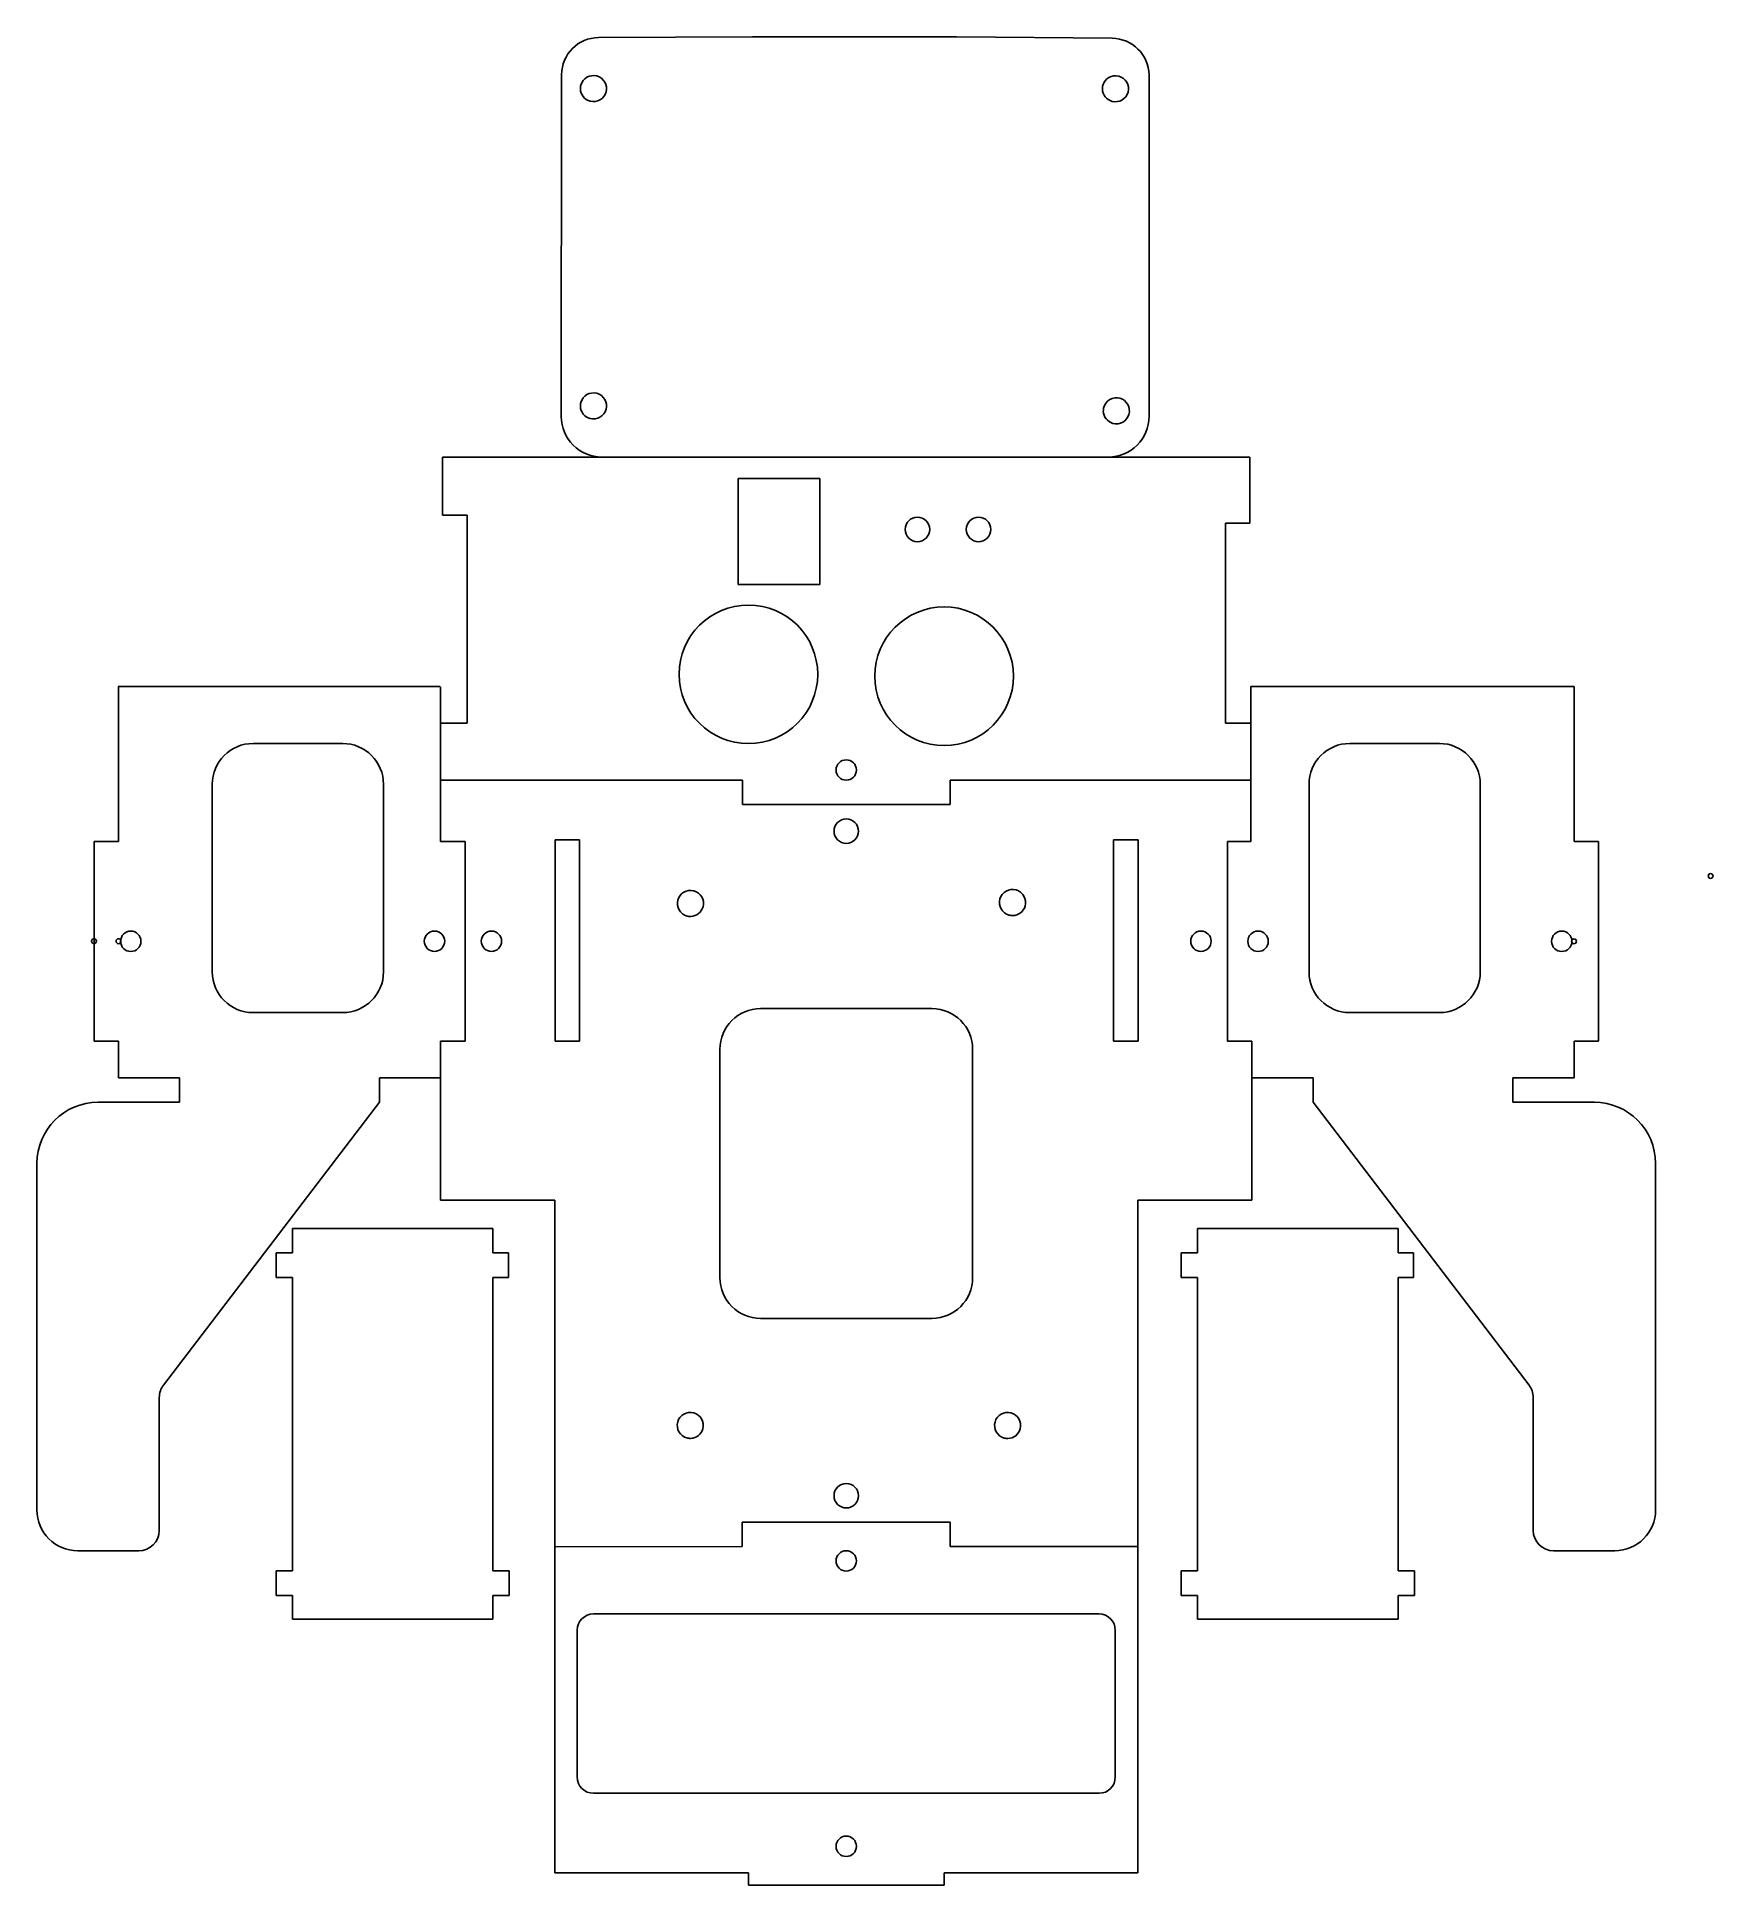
# Model space of a CAD drawing. Extents: x 205 to 411, y 232 to 459.
import ezdxf

# ---------------------------------------------------------------- set-up
doc = ezdxf.new("R2010")
doc.units = 0
doc.layers.get('0').update_dxf_attribs({"linetype": 'CONTINUOUS'})

msp = doc.modelspace()

# ---------------------------------------------------------------- linework, layer by layer
at = {"color": 7}
for points in [[(274.22936, 458.96535), (293.10736, 459.03935)], [(318.10086, 459.03935), (293.10736, 459.03935)], [(318.10086, 459.03935), (337.20896, 458.87535)], [(269.68736, 454.41035), (269.64336, 412.51435)], [(341.72866, 454.40535), (341.72866, 412.50935)], [(269.64336, 412.51535), (269.64336, 412.50935)], [(255.09836, 407.50535), (354.09836, 407.52635)], [(255.09836, 400.39235), (255.09836, 407.50535)], [(354.09836, 407.52635), (354.09836, 399.39535)], [(291.34836, 404.89235), (301.34836, 404.89235)], [(291.34836, 391.89235), (291.34836, 404.89235)], [(291.34836, 391.89235), (291.34836, 404.89235)], [(301.34836, 391.90835), (301.34836, 404.89235)], [(258.09836, 400.39235), (255.09836, 400.39235)], [(258.09836, 379.39235), (258.09836, 400.39235)], [(354.09836, 399.39535), (351.09836, 399.39235)], [(351.09836, 399.39235), (351.09836, 374.89235)], [(301.34836, 398.64235), (301.34836, 391.90835)], [(296.34836, 391.89235), (291.34836, 391.89235)], [(296.34836, 391.89235), (301.34836, 391.90835)], [(215.31567, 379.39235), (254.77861, 379.39235)], [(215.34836, 360.39235), (215.34836, 379.39235)], [(254.83836, 379.34565), (254.83836, 374.84565)], [(258.09836, 379.39235), (258.09836, 374.89235)], [(393.84836, 379.39235), (354.22336, 379.39235)], [(354.22336, 379.39235), (354.22336, 374.89235)], [(393.84836, 360.39235), (393.84836, 379.39235)], [(254.85036, 374.89235), (254.84836, 367.89235), (254.84836, 360.39235)], [(254.88086, 374.89235), (258.10189, 374.89235)], [(351.09836, 374.89235), (354.22336, 374.89235)], [(354.22336, 367.90535), (354.22336, 374.89235)], [(242.84836, 372.39235), (231.84836, 372.39235)], [(366.34836, 372.39235), (377.34836, 372.39235)], [(226.84836, 344.39235), (226.84836, 367.39235)], [(247.84836, 367.39235), (247.84836, 344.39235)], [(254.84836, 367.89235), (291.85636, 367.89235)], [(291.85636, 367.89235), (291.85636, 364.89235)], [(317.33226, 367.89235), (317.33926, 367.89235)], [(317.33976, 367.89235), (317.33276, 364.89235)], [(317.33976, 367.89235), (354.22336, 367.90535)], [(354.22336, 360.39235), (354.22336, 367.90535)], [(361.34836, 367.39235), (361.34836, 344.39235)], [(382.34836, 344.39235), (382.34836, 367.39235)], [(291.85636, 364.89235), (317.33226, 364.89235)], [(317.33226, 364.89235), (317.33926, 364.89235)], [(212.34836, 360.39235), (215.34836, 360.39235)], [(212.34836, 335.89235), (212.34836, 360.39235)], [(254.84836, 360.39235), (257.84836, 360.39235)], [(257.84836, 360.39235), (257.84836, 335.89235)], [(268.88336, 360.59235), (271.88336, 360.59235)], [(268.88336, 335.89235), (268.88336, 360.59235)], [(271.88336, 360.59235), (271.88336, 335.89235)], [(340.38316, 360.59235), (337.38316, 360.59235)], [(337.38316, 360.59235), (337.38316, 335.89235)], [(340.38316, 335.89235), (340.38316, 360.59235)], [(351.34836, 360.39235), (354.22336, 360.39235)], [(351.34836, 360.39235), (351.34836, 335.89235)], [(396.84836, 360.39235), (393.84836, 360.39235)], [(396.84836, 335.89235), (396.84836, 360.39235)], [(242.84836, 339.39235), (231.84836, 339.39235)], [(304.59836, 339.89235), (294.09836, 339.89235)], [(304.59836, 339.89235), (315.09836, 339.89235)], [(366.34836, 339.39235), (377.34836, 339.39235)], [(215.34836, 335.89235), (212.34836, 335.89235)], [(215.34836, 331.39235), (215.34836, 335.89235)], [(254.84836, 335.89235), (254.84836, 331.39235)], [(257.84836, 335.89235), (254.84836, 335.89235)], [(268.88336, 335.89235), (271.88336, 335.89235)], [(340.38316, 335.89235), (337.38316, 335.89235)], [(354.34836, 335.89235), (351.34836, 335.89235), (351.34836, 335.89235)], [(354.34836, 335.89235), (354.34836, 331.39235)], [(393.84836, 331.39235), (393.84836, 335.89235)], [(393.84836, 335.89235), (396.84836, 335.89235)], [(289.09836, 334.89235), (289.09836, 306.89235)], [(320.09836, 334.89235), (320.09836, 306.89235)], [(222.84836, 331.39235), (215.34836, 331.39235)], [(222.84836, 331.39235), (222.84836, 328.39235)], [(247.34836, 331.39235), (254.84836, 331.39235)], [(247.34836, 331.39235), (247.34836, 328.39235)], [(254.84836, 316.39235), (254.84836, 331.39235)], [(354.34836, 316.39235), (354.34836, 331.39235)], [(354.34836, 331.39235), (354.34836, 316.39235)], [(354.34836, 331.39235), (361.84836, 331.39235)], [(361.84836, 331.39235), (361.84836, 328.39235)], [(386.34836, 331.39235), (393.84836, 331.39235)], [(386.34836, 331.39235), (386.34836, 328.39235)], [(222.84836, 328.39235), (212.84836, 328.39235)], [(247.34836, 328.39235), (220.86136, 293.70735)], [(361.84836, 328.39235), (388.33526, 293.70735)], [(386.34836, 328.39235), (396.34836, 328.39235)], [(205.34836, 320.89235), (205.34836, 278.39235)], [(403.84836, 320.89235), (403.84836, 278.39235)], [(268.84836, 316.39235), (254.84836, 316.39235)], [(268.84836, 316.39235), (268.84836, 273.89235)], [(354.34836, 316.39235), (340.34836, 316.39235)], [(340.34836, 273.89235), (340.34836, 316.39235)], [(340.34836, 316.39235), (354.34836, 316.39235)], [(236.67136, 312.91835), (261.27136, 312.91835)], [(236.67136, 309.91835), (236.67136, 312.91835)], [(261.27136, 309.91835), (261.27136, 312.91835)], [(347.67126, 309.91835), (347.67126, 312.91835)], [(347.67126, 312.91835), (372.27126, 312.91835)], [(372.27126, 309.91835), (372.27126, 312.91835)], [(234.67136, 309.91835), (234.67136, 306.91835)], [(236.67136, 309.91835), (234.67136, 309.91835)], [(261.27136, 309.91835), (263.18236, 309.91835)], [(263.18236, 309.91835), (261.27136, 309.91835)], [(261.27136, 309.91835), (263.18236, 309.91835)], [(263.18236, 309.91835), (263.18236, 306.91835)], [(345.67126, 309.91835), (345.67126, 306.91835)], [(347.67126, 309.91835), (345.67126, 309.91835)], [(372.27126, 309.91835), (374.18196, 309.91835)], [(374.18196, 309.91835), (372.27126, 309.91835)], [(372.27126, 309.91835), (374.18196, 309.91835)], [(374.18196, 309.91835), (374.18196, 306.91835)], [(234.67136, 306.91835), (236.67136, 306.91835)], [(236.67136, 270.91835), (236.67136, 306.91835)], [(261.27136, 270.91835), (261.27136, 306.91835)], [(263.18236, 306.91835), (261.27136, 306.91835)], [(345.67126, 306.91835), (347.67126, 306.91835)], [(347.67126, 270.91835), (347.67126, 306.91835)], [(372.27126, 270.91835), (372.27126, 306.91835)], [(374.18196, 306.91835), (372.27126, 306.91835)], [(294.09836, 301.89235), (315.09836, 301.89235)], [(220.34836, 275.89235), (220.34836, 292.19035)], [(388.84836, 275.89235), (388.84836, 292.19035)], [(291.84636, 276.89735), (291.84636, 273.89735)], [(291.84636, 276.89735), (317.34706, 276.89735)], [(317.34646, 273.90135), (317.34706, 276.89735)], [(210.34836, 273.39235), (217.84836, 273.39235)], [(268.84636, 233.89735), (268.84636, 273.89735)], [(268.84836, 273.89235), (291.84636, 273.89735)], [(317.34646, 273.90135), (340.34586, 273.89735)], [(340.34586, 273.89735), (340.34586, 233.89735)], [(398.84836, 273.39235), (391.34836, 273.39235)], [(234.67136, 270.91835), (236.67136, 270.91835)], [(234.67136, 267.91835), (234.67136, 270.91835)], [(261.27136, 270.91835), (263.27136, 270.91835)], [(263.27136, 267.91835), (263.27136, 270.91835)], [(345.67126, 270.91835), (347.67126, 270.91835)], [(345.67126, 267.91835), (345.67126, 270.91835)], [(372.27126, 270.91835), (374.27126, 270.91835)], [(374.27126, 267.91835), (374.27126, 270.91835)], [(236.67136, 267.91835), (234.67136, 267.91835)], [(236.67136, 265.01835), (236.67136, 267.91835)], [(261.27136, 265.01835), (261.27136, 267.91835)], [(261.27136, 267.91835), (263.27136, 267.91835)], [(347.67126, 267.91835), (345.67126, 267.91835)], [(347.67126, 265.01835), (347.67126, 267.91835)], [(372.27126, 267.91835), (374.27126, 267.91835)], [(372.27126, 265.01835), (372.27126, 267.91835)], [(273.59636, 265.64735), (335.59586, 265.64735)], [(236.67136, 265.01835), (261.27136, 265.01835)], [(271.59636, 245.64735), (271.59636, 263.64735)], [(337.59586, 263.64735), (337.59586, 245.64735)], [(347.67126, 265.01835), (372.27126, 265.01835)], [(335.59586, 243.64735), (273.59636, 243.64735)], [(268.84636, 233.89735), (292.59636, 233.89735)], [(292.59636, 232.39735), (292.59636, 233.89735)], [(316.59586, 232.39735), (316.59586, 233.89735)], [(316.59586, 233.89735), (340.34586, 233.89735)], [(292.59636, 232.39735), (316.59586, 232.39735)]]:
    msp.add_lwpolyline(points, dxfattribs=at)
for points in [[(336.12406, 413.16935)], [(314.83036, 398.64235)], [(322.31956, 398.64235)], [(301.10136, 380.87535)], [(325.09846, 380.64235)], [(254.84836, 367.89235)], [(305.84636, 369.14235)], [(317.33976, 367.89235)], [(317.33226, 364.89235)], [(254.84836, 360.39235)], [(306.09636, 361.64235)], [(351.34836, 360.39235)], [(351.34836, 360.39235)], [(351.34836, 360.39235)], [(410.89836, 356.14235)], [(325.00846, 351.29635)], [(212.64836, 348.14235)], [(215.64836, 348.14235)], [(218.09836, 348.13235)], [(255.34836, 348.14235)], [(262.33636, 348.14235)], [(349.34836, 348.14235)], [(356.34836, 348.13235)], [(393.59836, 348.13235)], [(394.14836, 348.13235)], [(254.84836, 335.89235)], [(257.84836, 335.89235)], [(351.34836, 335.89235)], [(354.34836, 335.89235)], [(354.34836, 335.89235)], [(254.84836, 331.39235)], [(388.84836, 292.19035)], [(306.09836, 280.14235)], [(268.84636, 273.89735)], [(305.84636, 272.14735)], [(340.34586, 273.89235)], [(337.59586, 263.64735)], [(305.84636, 237.14735)]]:
    msp.add_lwpolyline(points, close=True, dxfattribs=at)
for points in [[(274.22936, 458.96535), (271.72236, 458.95635), (269.69036, 456.91935), (269.68736, 454.41035)], [(341.72866, 454.40535), (341.68096, 456.86835), (339.67776, 458.85435), (337.20886, 458.87535)], [(274.01236, 454.25235), (273.15836, 454.48035), (272.28136, 453.97435), (272.05236, 453.12135)], [(275.14336, 452.29235), (275.37236, 453.14635), (274.86536, 454.02335), (274.01236, 454.25235)], [(338.02386, 454.23635), (337.17026, 454.46435), (336.29286, 453.95835), (336.06426, 453.10435)], [(339.15506, 452.27635), (339.38376, 453.13035), (338.87726, 454.00735), (338.02386, 454.23635)], [(272.05236, 453.12135), (272.01336, 452.97335), (271.99436, 452.82135), (271.99836, 452.66835)], [(271.99836, 452.66835), (272.01536, 451.95935), (272.49836, 451.34535), (273.18436, 451.16135)], [(273.18436, 451.16135), (274.03736, 450.93235), (274.91436, 451.43935), (275.14336, 452.29235)], [(336.06426, 453.10435), (336.02466, 452.95735), (336.00636, 452.80435), (336.00996, 452.65235)], [(336.01006, 452.65235), (336.02696, 451.94235), (336.50966, 451.32835), (337.19546, 451.14435)], [(337.19546, 451.14435), (338.04916, 450.91635), (338.92646, 451.42335), (339.15506, 452.27635)], [(274.00636, 415.33535), (273.15336, 415.56335), (272.27536, 415.05735), (272.04736, 414.20335)], [(275.13736, 413.37535), (275.36636, 414.22935), (274.86036, 415.10635), (274.00636, 415.33535)], [(338.15496, 414.73135), (337.30376, 414.96935), (336.42116, 414.47135), (336.18366, 413.62035)], [(269.64336, 412.50935), (269.64336, 409.74935), (271.88336, 407.50935), (274.64336, 407.50935)], [(272.04736, 414.20335), (272.00736, 414.05635), (271.98936, 413.90335), (271.99236, 413.75135)], [(271.99236, 413.75135), (272.00936, 413.04135), (272.49236, 412.42735), (273.17836, 412.24335)], [(273.17836, 412.24335), (274.03136, 412.01535), (274.90936, 412.52235), (275.13736, 413.37535)], [(336.12066, 413.16635), (336.13066, 412.45635), (336.60726, 411.83735), (337.29126, 411.64735)], [(336.18366, 413.62035), (336.14226, 413.47335), (336.12226, 413.32135), (336.12406, 413.16935)], [(336.72866, 407.50935), (339.48856, 407.50935), (341.72866, 409.74935), (341.72866, 412.50935)], [(337.29126, 411.64735), (338.14256, 411.40935), (339.02516, 411.90735), (339.26256, 412.75835)], [(339.26256, 412.75835), (339.50146, 413.60935), (339.00566, 414.49235), (338.15496, 414.73135)], [(313.33036, 400.14235), (312.50246, 400.14235), (311.83036, 399.47035), (311.83036, 398.64235)], [(314.83036, 398.64235), (314.83036, 399.47035), (314.15836, 400.14235), (313.33036, 400.14235)], [(320.81956, 400.14235), (319.99156, 400.14235), (319.31956, 399.47035), (319.31956, 398.64235)], [(322.31956, 398.64235), (322.31956, 399.47035), (321.64746, 400.14235), (320.81956, 400.14235)], [(311.83036, 398.64235), (311.83036, 397.81435), (312.50246, 397.14235), (313.33036, 397.14235)], [(313.33036, 397.14235), (314.15836, 397.14235), (314.83036, 397.81435), (314.83036, 398.64235)], [(319.31956, 398.64235), (319.31956, 397.81435), (319.99156, 397.14235), (320.81956, 397.14235)], [(320.81956, 397.14235), (321.64746, 397.14235), (322.31956, 397.81435), (322.31956, 398.64235)], [(292.60136, 389.37535), (287.90936, 389.37535), (284.10136, 385.56735), (284.10136, 380.87535)], [(301.10136, 380.87535), (301.10136, 385.56735), (297.29236, 389.37535), (292.60136, 389.37535)], [(316.59846, 389.14235), (311.90666, 389.14235), (308.09836, 385.33435), (308.09836, 380.64235)], [(325.09846, 380.64235), (325.09846, 385.33435), (321.29016, 389.14235), (316.59846, 389.14235)], [(284.10136, 380.87535), (284.10136, 376.18335), (287.90936, 372.37535), (292.60136, 372.37535)], [(292.60136, 372.37535), (297.29236, 372.37535), (301.10136, 376.18335), (301.10136, 380.87535)], [(308.09836, 380.64235), (308.09836, 375.95135), (311.90666, 372.14235), (316.59846, 372.14235)], [(316.59846, 372.14235), (321.29016, 372.14235), (325.09846, 375.95135), (325.09846, 380.64235)], [(231.84836, 372.39235), (229.08836, 372.39235), (226.84836, 370.15235), (226.84836, 367.39235)], [(247.84836, 367.39235), (247.84836, 370.15235), (245.60836, 372.39235), (242.84836, 372.39235)], [(366.34836, 372.39235), (363.58856, 372.39235), (361.34836, 370.15235), (361.34836, 367.39235)], [(382.34836, 367.39235), (382.34836, 370.15235), (380.10816, 372.39235), (377.34836, 372.39235)], [(304.59636, 370.39235), (303.90636, 370.39235), (303.34636, 369.83235), (303.34636, 369.14235)], [(305.84636, 369.14235), (305.84636, 369.83235), (305.28636, 370.39235), (304.59636, 370.39235)], [(303.34636, 369.14235), (303.34636, 368.45235), (303.90636, 367.89235), (304.59636, 367.89235)], [(304.59636, 367.89235), (305.28636, 367.89235), (305.84636, 368.45235), (305.84636, 369.14235)], [(304.59636, 363.14235), (303.76836, 363.14235), (303.09636, 362.47035), (303.09636, 361.64235)], [(306.09636, 361.64235), (306.09636, 362.47035), (305.42436, 363.14235), (304.59636, 363.14235)], [(303.09636, 361.64235), (303.09636, 360.81435), (303.76836, 360.14235), (304.59636, 360.14235)], [(304.59636, 360.14235), (305.42436, 360.14235), (306.09636, 360.81435), (306.09636, 361.64235)], [(410.59836, 356.44235), (410.43277, 356.44235), (410.29836, 356.30835), (410.29836, 356.14235)], [(410.29836, 356.14235), (410.29836, 355.97735), (410.43277, 355.84235), (410.59836, 355.84235)], [(410.89836, 356.14235), (410.89836, 356.30835), (410.76395, 356.44235), (410.59836, 356.44235)], [(410.59836, 355.84235), (410.76395, 355.84235), (410.89836, 355.97735), (410.89836, 356.14235)], [(285.90136, 354.32735), (285.04736, 354.55535), (284.17036, 354.04935), (283.94136, 353.19635)], [(287.03236, 352.36735), (287.26136, 353.22135), (286.75436, 354.09835), (285.90136, 354.32735)], [(325.41896, 354.43435), (324.56826, 354.67335), (323.68496, 354.17735), (323.44586, 353.32735)], [(326.53016, 352.46335), (326.76766, 353.31435), (326.27016, 354.19735), (325.41896, 354.43435)], [(283.94136, 353.19635), (283.71236, 352.34235), (284.21936, 351.46535), (285.07336, 351.23635)], [(285.52536, 351.18235), (286.23536, 351.19935), (286.84936, 351.68135), (287.03236, 352.36735)], [(323.44586, 353.32735), (323.20826, 352.47635), (323.70576, 351.59335), (324.55696, 351.35535)], [(324.55696, 351.35535), (324.70386, 351.31435), (324.85596, 351.29435), (325.00846, 351.29635)], [(325.01126, 351.29235), (325.72116, 351.30235), (326.33966, 351.77935), (326.53016, 352.46335)], [(216.84836, 349.38235), (216.15836, 349.38235), (215.59836, 348.82235), (215.59836, 348.13235)], [(218.09836, 348.13235), (218.09836, 348.82235), (217.53836, 349.38235), (216.84836, 349.38235)], [(254.09836, 349.39235), (253.40836, 349.39235), (252.84836, 348.83235), (252.84836, 348.14235)], [(255.34836, 348.14235), (255.34836, 348.83235), (254.78836, 349.39235), (254.09836, 349.39235)], [(261.08636, 349.39235), (260.39636, 349.39235), (259.83636, 348.83235), (259.83636, 348.14235)], [(262.33636, 348.14235), (262.33636, 348.83235), (261.77636, 349.39235), (261.08636, 349.39235)], [(285.07336, 351.23635), (285.22036, 351.19635), (285.37236, 351.17835), (285.52536, 351.18235)], [(348.09836, 349.39235), (347.40836, 349.39235), (346.84836, 348.83235), (346.84836, 348.14235)], [(349.34836, 348.14235), (349.34836, 348.83235), (348.78836, 349.39235), (348.09836, 349.39235)], [(355.09836, 349.38235), (354.40836, 349.38235), (353.84836, 348.82235), (353.84836, 348.13235)], [(356.34836, 348.13235), (356.34836, 348.82235), (355.78826, 349.38235), (355.09836, 349.38235)], [(392.34836, 349.38235), (391.65836, 349.38235), (391.09836, 348.82235), (391.09836, 348.13235)], [(393.59836, 348.13235), (393.59836, 348.82235), (393.03836, 349.38235), (392.34836, 349.38235)], [(212.34836, 348.44235), (212.18336, 348.44235), (212.04836, 348.30835), (212.04836, 348.14235)], [(212.04836, 348.14235), (212.04836, 347.97735), (212.18336, 347.84235), (212.34836, 347.84235)], [(212.64836, 348.14235), (212.64836, 348.30835), (212.51436, 348.44235), (212.34836, 348.44235)], [(212.34836, 347.84235), (212.51436, 347.84235), (212.64836, 347.97735), (212.64836, 348.14235)], [(215.34836, 348.44235), (215.18336, 348.44235), (215.04836, 348.30835), (215.04836, 348.14235)], [(215.04836, 348.14235), (215.04836, 347.97735), (215.18336, 347.84235), (215.34836, 347.84235)], [(215.64836, 348.14235), (215.64836, 348.30835), (215.51436, 348.44235), (215.34836, 348.44235)], [(215.34836, 347.84235), (215.51436, 347.84235), (215.64836, 347.97735), (215.64836, 348.14235)], [(215.59836, 348.13235), (215.59836, 347.44235), (216.15836, 346.88235), (216.84836, 346.88235)], [(216.84836, 346.88235), (217.53836, 346.88235), (218.09836, 347.44235), (218.09836, 348.13235)], [(252.84836, 348.14235), (252.84836, 347.45235), (253.40836, 346.89235), (254.09836, 346.89235)], [(254.09836, 346.89235), (254.78836, 346.89235), (255.34836, 347.45235), (255.34836, 348.14235)], [(259.83636, 348.14235), (259.83636, 347.45235), (260.39636, 346.89235), (261.08636, 346.89235)], [(261.08636, 346.89235), (261.77636, 346.89235), (262.33636, 347.45235), (262.33636, 348.14235)], [(346.84836, 348.14235), (346.84836, 347.45235), (347.40836, 346.89235), (348.09836, 346.89235)], [(348.09836, 346.89235), (348.78836, 346.89235), (349.34836, 347.45235), (349.34836, 348.14235)], [(353.84836, 348.13235), (353.84836, 347.44235), (354.40836, 346.88235), (355.09836, 346.88235)], [(355.09836, 346.88235), (355.78826, 346.88235), (356.34836, 347.44235), (356.34836, 348.13235)], [(391.09836, 348.13235), (391.09836, 347.44235), (391.65836, 346.88235), (392.34836, 346.88235)], [(392.34836, 346.88235), (393.03836, 346.88235), (393.59836, 347.44235), (393.59836, 348.13235)], [(393.84836, 348.43235), (393.68276, 348.43235), (393.54836, 348.29835), (393.54836, 348.13235)], [(393.54836, 348.13235), (393.54836, 347.96735), (393.68276, 347.83235), (393.84836, 347.83235)], [(394.14836, 348.13235), (394.14836, 348.29835), (394.01396, 348.43235), (393.84836, 348.43235)], [(393.84836, 347.83235), (394.01396, 347.83235), (394.14836, 347.96735), (394.14836, 348.13235)], [(226.84836, 344.39235), (226.84836, 341.63235), (229.08836, 339.39235), (231.84836, 339.39235)], [(242.84836, 339.39235), (245.60836, 339.39235), (247.84836, 341.63235), (247.84836, 344.39235)], [(361.34836, 344.39235), (361.34836, 341.63235), (363.58856, 339.39235), (366.34836, 339.39235)], [(377.34836, 339.39235), (380.10816, 339.39235), (382.34836, 341.63235), (382.34836, 344.39235)], [(294.09836, 339.89235), (291.33836, 339.89235), (289.09836, 337.65235), (289.09836, 334.89235)], [(320.09836, 334.89235), (320.09836, 337.65235), (317.85816, 339.89235), (315.09836, 339.89235)], [(212.84836, 328.39235), (208.70836, 328.39235), (205.34836, 325.03235), (205.34836, 320.89235)], [(403.84836, 320.89235), (403.84836, 325.03235), (400.48816, 328.39235), (396.34836, 328.39235)], [(289.09836, 306.89235), (289.09836, 304.13235), (291.33836, 301.89235), (294.09836, 301.89235)], [(315.09836, 301.89235), (317.85816, 301.89235), (320.09836, 304.13235), (320.09836, 306.89235)], [(220.86136, 293.70735), (220.53936, 293.28635), (220.34836, 292.76035), (220.34836, 292.19035)], [(388.84836, 292.19035), (388.84836, 292.76035), (388.65696, 293.28635), (388.33506, 293.70735)], [(285.88536, 290.31535), (285.03136, 290.54435), (284.15436, 290.03735), (283.92536, 289.18435)], [(287.01636, 288.35635), (287.24436, 289.20935), (286.73836, 290.08635), (285.88536, 290.31535)], [(324.80196, 290.31035), (323.94846, 290.53835), (323.07116, 290.03235), (322.84236, 289.17835)], [(325.93366, 288.35035), (326.16236, 289.20435), (325.65566, 290.08135), (324.80196, 290.31035)], [(283.92536, 289.18435), (283.69636, 288.33135), (284.20336, 287.45335), (285.05636, 287.22435)], [(285.50836, 287.17035), (286.21836, 287.18735), (286.83236, 287.67035), (287.01636, 288.35635)], [(322.84236, 289.17835), (322.61376, 288.32535), (323.12046, 287.44735), (323.97406, 287.21935)], [(324.42626, 287.16435), (325.13606, 287.18135), (325.74986, 287.66435), (325.93366, 288.35035)], [(285.05636, 287.22435), (285.20436, 287.18535), (285.35636, 287.16735), (285.50836, 287.17035)], [(323.97406, 287.21935), (324.12146, 287.17935), (324.27376, 287.16135), (324.42626, 287.16435)], [(304.59836, 281.64235), (303.77036, 281.64235), (303.09836, 280.97035), (303.09836, 280.14235)], [(306.09836, 280.14235), (306.09836, 280.97035), (305.42636, 281.64235), (304.59836, 281.64235)], [(303.09836, 280.14235), (303.09836, 279.31435), (303.77036, 278.64235), (304.59836, 278.64235)], [(304.59836, 278.64235), (305.42636, 278.64235), (306.09836, 279.31435), (306.09836, 280.14235)], [(205.34836, 278.39235), (205.34836, 275.63235), (207.58836, 273.39235), (210.34836, 273.39235)], [(398.84836, 273.39235), (401.60821, 273.39235), (403.84836, 275.63235), (403.84836, 278.39235)], [(217.84836, 273.39235), (219.22836, 273.39235), (220.34836, 274.51235), (220.34836, 275.89235)], [(388.84836, 275.89235), (388.84836, 274.51235), (389.96846, 273.39235), (391.34836, 273.39235)], [(304.59636, 273.39735), (303.90636, 273.39735), (303.34636, 272.83735), (303.34636, 272.14735)], [(303.34636, 272.14735), (303.34636, 271.45735), (303.90636, 270.89735), (304.59636, 270.89735)], [(305.84636, 272.14735), (305.84636, 272.83735), (305.28636, 273.39735), (304.59636, 273.39735)], [(304.59636, 270.89735), (305.28636, 270.89735), (305.84636, 271.45735), (305.84636, 272.14735)], [(273.59636, 265.64735), (272.49236, 265.64735), (271.59636, 264.75135), (271.59636, 263.64735)], [(337.59586, 263.64735), (337.59586, 264.75135), (336.69986, 265.64735), (335.59586, 265.64735)], [(271.59636, 245.64735), (271.59636, 244.54335), (272.49236, 243.64735), (273.59636, 243.64735)], [(335.59586, 243.64735), (336.69986, 243.64735), (337.59586, 244.54335), (337.59586, 245.64735)], [(304.59636, 238.39735), (303.90636, 238.39735), (303.34636, 237.83735), (303.34636, 237.14735)], [(305.84636, 237.14735), (305.84636, 237.83735), (305.28636, 238.39735), (304.59636, 238.39735)], [(303.34636, 237.14735), (303.34636, 236.45735), (303.90636, 235.89735), (304.59636, 235.89735)], [(304.59636, 235.89735), (305.28636, 235.89735), (305.84636, 236.45735), (305.84636, 237.14735)]]:
    msp.add_open_spline(points, degree=3, dxfattribs=at)

doc.saveas('drawing.dxf')
